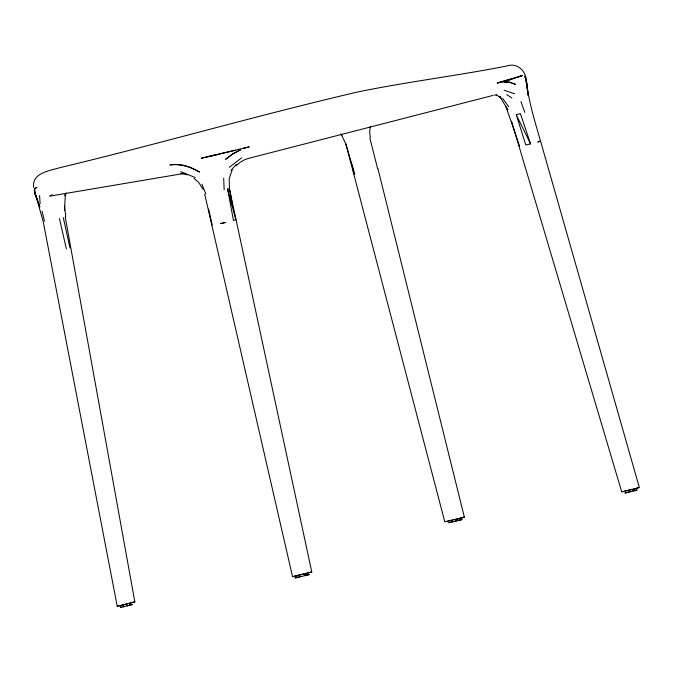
<?xml version="1.0" encoding="UTF-8"?>
<svg xmlns="http://www.w3.org/2000/svg" width="673" height="673" viewBox="0 0 673 673"><rect width="100%" height="100%" fill="white"/><g stroke="black" fill="none" stroke-linecap="round" stroke-linejoin="round"><path stroke-width="1.01" d="M33.65 187.321C31.757 173.045 49.365 170.782 59.174 167.863C158.769 143.963 257.204 115.436 356.934 92.159C406.702 81.812 457.253 75.78 507.122 65.946C517.293 62.471 525.891 70.917 526.37 80.752C528.599 101.362 534.799 121.165 540.528 141.002L639.35 487.538L637.095 488.346L621.709 491.803L511.573 121.182M370.226 126.617L369.654 132.488L370.31 137.519M232.168 169.916L229.156 178.732L229.493 188.684L232.799 207.267M448.151 522.837L462.208 519.64L461.695 517.815L444.794 521.794L345.779 143.576M66.366 193.033L64.978 195.708L65.374 194.135L64.507 210.405L64.507 205.955L65.794 216.689M632.384 491.475L634.042 489.103L636.523 488.211L636.902 490.045L636.069 490.491L624.956 493.057L630.063 491.534M231.016 170.362L236.492 164.195M455.091 521.541L457.346 519.043M624.864 491.004L634.042 489.103M131.942 602.638L120.08 605.658L120.568 607.467L132.522 604.489M235.987 165.844L240.177 162.252L244.417 159.838L248.64 158.374L492.981 95.415M377.881 168.435L464.345 517.1L455.756 519.472M229.249 167.333L241.624 157.852M204.718 194.211L292.503 576.525M65.231 217.051L134.852 601.914L118.112 606.146L117.228 606.238L43.114 221.215L34.34 190.366L34.946 188.28L36.973 187.355L34.718 188.743L34.996 193.605L39.808 206.804L34.996 193.605L37.099 199.511M52.115 194.716L49.44 196.188L183.283 173.558L180.667 173.39L187.582 174.82M621.709 491.803L622.163 491.576M117.228 606.238L119.483 605.422M120.568 607.467L121.409 607.071M309.025 572.715L297.449 575.617M522.576 75.452L504.254 81.862L497.355 82.956L522.576 75.452L517.234 77.302M305.105 575.415L309.412 574.532L296.953 577.644L296.507 575.827L294.892 576.021L295.262 577.888L300.663 576.45M511.833 78.926L497.355 82.956M516.25 114.755L520.397 113.594L530.551 143.879L525.815 144.989L516.25 114.755L530.551 143.879M235.18 150.315L208.327 156.649M243.239 148.346L249.288 146.874L201.378 158.214L217.387 154.563M450.144 522.29L454.006 521.348M455.899 520.91L460.517 519.867M452.853 520.094L447.579 521.163M227.609 189.037L235.819 219.718L233.455 220.433L227.609 189.037L229.384 188.676L311.792 572.008L310.598 572.134M132.522 602.293L134.852 601.914M129.367 605.035L131.109 604.682M637.07 487.875L638.458 487.597M634.151 490.567L636.902 490.045M292.242 576.694L311.792 572.008M295.262 577.888L296.953 577.644M463.117 517.251L464.345 517.1M494.15 95.002L497.179 95.255M504.153 90.207L514.601 93.799M180.818 171.682L195.229 177.529M304.692 573.968L307.325 575.238M129.418 603.546L131.555 604.909M506.668 94.582L511.917 97.98M496.178 94.758L500.998 98.022L499.854 96.424L507.821 109.943L505.953 106.57L519.59 146.209M194.034 178.337L198.771 182.526L203.019 189.315M340.673 133.961L341.834 135.29L341.581 134.953L345.745 143.904L354.806 174.105M502.672 98.418L508.695 106.696M126.314 604.346L127.416 606.011M524.553 76.217L526.37 80.752L528.271 95.734L525.369 77.025M201.925 184.183L205.82 193.942M520.995 101.606L524.738 112.332M369.864 138.116L377.62 168.687M526.294 81.164L526.589 82.375M42.062 211.213L44.494 221.215M35.257 193.95L35.501 195.01M59.434 218.548L66.4 248.985M208.63 209.11L212.188 225.076M63.296 217.615L69.984 247.942M352.097 164.986L353.99 174.046M123.033 605.077L123.327 606.962M526.37 80.752L527.304 87.591M39.547 195.565L40.144 203.751M223.688 178.219L224.151 189.786M460.256 518.294L460.282 520.237M232.597 153.999L225.556 159.324L233.565 153.402L240.623 149.793L232.597 153.999M539.956 141.263L537.887 141.953L539.956 141.263M225.405 222.477L220.727 223.562L225.405 222.477M176.149 164.405L169.848 164.893C180.263 163.547 190.644 166.795 199.578 172.036L190.299 167.35L183.165 165.205L176.149 164.405M509.68 82.249L504.254 81.862L510.42 82.409L515.779 84.546L509.68 82.249"/></g></svg>
